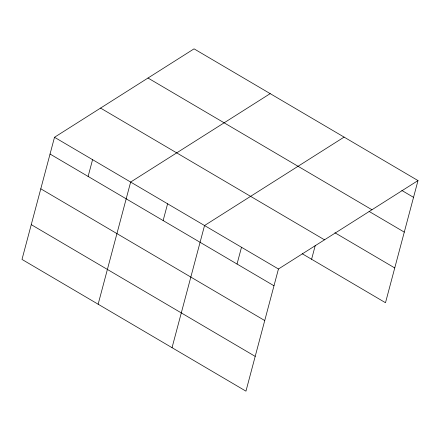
<?xml version="1.0" encoding="UTF-8"?>
<svg xmlns="http://www.w3.org/2000/svg" width="440" height="440" viewBox="0 0 440 440"><rect width="100%" height="100%" fill="white"/><g stroke="black" fill="none" stroke-linecap="round" stroke-linejoin="round"><path stroke-width="0.66" d="M54.505 137.275L22 259.424L245.949 391.155L278.449 269L418 180.576L194.051 48.846L54.505 137.275L278.449 269M88.11 176.435L92.576 159.665M98.142 304.216L130.647 182.061L270.193 93.632M163.136 220.561L167.596 203.797M172.046 347.683L204.545 225.528L344.097 137.104M237.039 264.033L241.5 247.264M311.597 259.259L315.26 245.476M418 180.576L385.495 302.726L302.209 253.737M401.808 190.443L413.54 197.34M148 78.029L371.949 209.754M369.094 211.42L404.283 232.122M334.923 232.76L394.752 267.949M100.557 108.092L324.5 239.816M50.039 154.038L273.988 285.769M40.788 188.815L264.737 320.546M31.251 224.648L255.2 356.378"/></g></svg>
